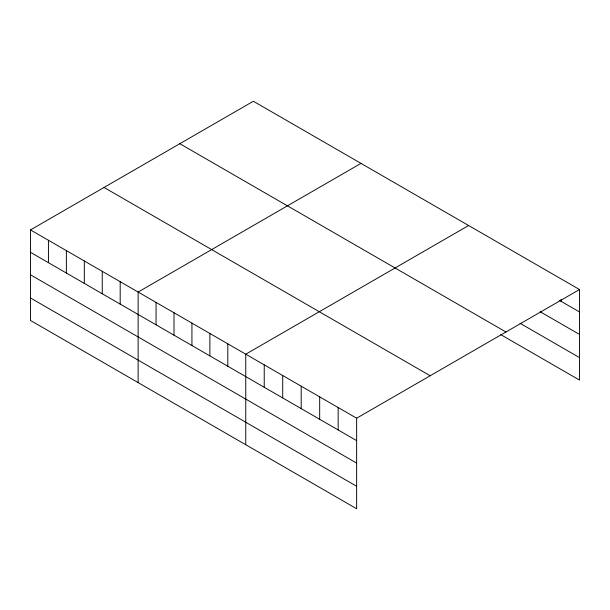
<?xml version="1.0" encoding="UTF-8"?>
<svg xmlns="http://www.w3.org/2000/svg" width="610" height="610" viewBox="0 0 610 610"><rect width="100%" height="100%" fill="white"/><g stroke="black" fill="none" stroke-linecap="round" stroke-linejoin="round"><path stroke-width="0.91" d="M30.5 229.917L356.637 418.208L356.637 508.755L30.5 320.463L30.5 229.917L253.363 101.245L579.5 289.536L579.5 380.083L500.757 334.623M360.99 163.381L138.127 292.053L138.127 382.6M468.61 225.517L245.754 354.189L245.754 444.736M356.637 418.208L579.5 289.536M559.408 300.356L579.5 311.954M540.125 311.702L579.5 334.433M520.04 323.269L579.5 357.605M179.82 143.708L505.957 332M104.043 187.453L430.18 375.745M30.5 252.327L356.637 440.618M30.5 274.813L356.637 463.104M30.5 297.977L356.637 486.269M561.017 299.411L561.017 301.279M338.161 407.541L338.161 429.951M319.678 396.866L319.678 419.276M301.195 386.199L301.195 408.608M282.712 375.531L282.712 397.941M264.229 364.856L264.229 387.266M227.812 343.834L227.812 366.244M209.878 333.472L209.878 355.889M191.936 323.117L191.936 345.527M174.002 312.762L174.002 335.172M156.061 302.408L156.061 324.817M120.185 281.698L120.185 304.108M102.251 271.336L102.251 293.753M84.31 260.981L84.31 283.391M66.376 250.626L66.376 273.036M48.434 240.271L48.434 262.681"/></g></svg>
